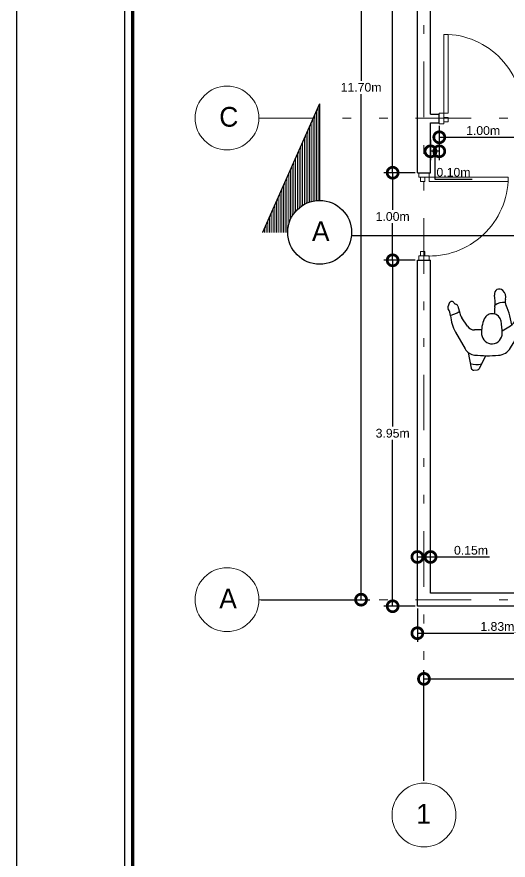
# Model space of a CAD drawing. Header units: inches. Extents: x -22.5 to 70.9, y -14.1 to 48.3.
# Drawn here: x 25.91 to 31.52, y 25.14 to 34.77 of the extents above; entities that cross this region are included whole.
import ezdxf

# ---------------------------------------------------------------- set-up
doc = ezdxf.new("R2010")
doc.units = ezdxf.units.IN
doc.header["$MEASUREMENT"] = 0
doc.linetypes.add('DIVIDE', pattern=[31.75, 12.7, -6.35, 0, -6.35, 0, -6.35])
for name, color, linetype, lineweight in [('corte', 7, 'Continuous', 30), ('cotas', 1, 'Continuous', 13), ('ejes', 253, 'DIVIDE', 13), ('paredes', 7, 'Continuous', 30), ('pv', 4, 'Continuous', 5), ('rotulacion', 7, 'Continuous', 15)]:
    doc.layers.add(name, color=color, linetype=linetype, lineweight=lineweight)
doc.layers.add('MODULO', color=7, linetype='Continuous')
doc.layers.add('PERSONAS', color=51, linetype='Continuous')
doc.styles.add('ATTR', font='romans.shx', dxfattribs={"width": 0.8, "height": 46.489728})
doc.styles.add('DIMS', font='ARIAL.TTF')
doc.dimstyles.new('DIMS', dxfattribs={"dimtxt": 0.1, "dimasz": 0.25, "dimexe": 0.1, "dimexo": 0.025, "dimgap": 0.025, "dimtad": 1, "dimtih": 1, "dimtoh": 1, "dimzin": 1, "dimdsep": 46, "dimtxsty": 'DIMS', "dimblk1": 'DOTSMALL', "dimblk2": 'DOTSMALL', "dimsah": 1, "dimcen": 0.09, "dimclrd": 9, "dimclre": 9, "dimclrt": 2, "dimazin": 0, "dimtfac": 1, "dimtofl": 0, "dimtmove": 0, "dimatfit": 3, "dimldrblk": 'DOTSMALL', "dimfxl": 1, "dimtolj": 1, "dimtzin": 0, "dimarcsym": 0})

# ---------------------------------------------------------------- blocks, each defined once
blk = doc.blocks.new('p1.00')
at = {"layer": 'pv', "linetype": 'Continuous'}
for p, q in [((0.9, 1.02), (0.95, 1.02)), ((0.9, 0.12), (0.9, 1.02)), ((0.95, 1.02), (0.95, 0.12)), ((0, 0), (0, 0.12)), ((0, 0.12), (0.05, 0.12)), ((0.05, 0.12), (0.05, 0)), ((0.95, 0.12), (0.9, 0.12)), ((0.95, 0.12), (0.95, 0)), ((1, 0.12), (0.95, 0.12)), ((1, 0), (1, 0.12)), ((0.05, 0), (0, 0)), ((0.1, 0.07), (0.05, 0.07)), ((0.05, 0.07), (0.05, 0.02)), ((0.05, 0.02), (0.1, 0.02)), ((0.1, 0.02), (0.1, 0.07)), ((0.9, 0.07), (0.95, 0.07)), ((0.9, 0.02), (0.9, 0.07)), ((0.95, 0.02), (0.9, 0.02)), ((0.95, 0.07), (0.95, 0.02)), ((0.95, 0), (1, 0))]:
    blk.add_line(p, q, dxfattribs=at)
blk.add_arc((0.95, 0.12), 0.9014, 93.17983, 186.36951, dxfattribs=at)
blk = doc.blocks.new('PERSON6')
for p, q in [((-209.9, 339.6), (-273.5, 403.1)), ((-211.4, 481.1), (-263.6, 457.5)), ((-97.5, 396), (-169, 472.6)), ((-204.3, 334.7), (-79.6, 241.5)), ((222.9, 191.3), (-61.7, 366.7)), ((-41.7, 206.1), (-144.9, 183.6)), ((27.8, 96.9), (-17.9, 173.1)), ((310.5, -93.8), (459.6, -165.6)), ((16.7, -138.4), (16.9, -220)), ((476.1, -227.8), (473.3, -185.8)), ((274.5, -290.2), (453.1, -257.5)), ((-25.4, -299.6), (-121.2, -364.1)), ((40.8, -434.8), (232.6, -326.3)), ((-254.7, -407.9), (-174.6, -387.9)), ((-287.9, -508.3), (-255, -521.2))]:
    blk.add_line(p, q)
for centre, radius, start, end in [((-196.1, 447.3), 37.1, 43.04742, 114.3289), ((-249.8, 426.9), 33.6, 114.3289, 225.0749), ((-377.8, 542.5), 279, 310.2798, 335.1266), ((29.3, 514.4), 173.5, 223.0474, 238.3462), ((-173, 376.6), 52.3, 225.0749, 233.1985), ((-222.6, 50.3), 238.7, 30.94038, 53.19852), ((-392.3, 65.4), 58.4, 136.3267, 280.8408), ((-357.6, 32.2), 106.4, 75.87368, 136.3267), ((-307.1, 232.7), 100.4, 255.8737, 296.0863), ((-153.8, 108.4), 144.4, 170.2261, 220.722), ((-34.2, -324.6), 520.2, 102.2874, 116.0863), ((69, -755.8), 853.7, 90.94088, 100.4198), ((57, -20.1), 117.9, 275.35, 90.94088), ((130.5, 41.5), 176, 4.44331, 58.34624), ((-300, -416.7), 432.4, 82.93921, 100.8408), ((-178.5, 564.9), 556.6, 262.9392, 271.3753), ((-67.1, -15.3), 100.8, 100.4198, 245.01), ((-1262.5, -66.8), 1573.2, 354.5146, 4.44331), ((35.8, 205.6), 344.5, 245.01, 275.35), ((204.9, -195.8), 208.1, 339.9603, 15.71477), ((449.1, -187.5), 24.3, 3.81959, 64.29628), ((-78.8, -220.2), 95.7, 303.9579, 0.11911), ((163.3, -203.7), 140.9, 299.4997, 354.5146), ((448, -229.7), 28.2, 280.3824, 3.81959), ((-215.6, -223.9), 169.1, 284.0369, 303.9579), ((-276.2, -478.5), 32, 117.0446, 248.5681), ((-303.4, -425.1), 28, 297.0446, 348.997), ((-247.7, -435.9), 28.9, 104.0369, 168.997), ((-760.7, -693.8), 643.7, 18.18573, 27.9294), ((-184.6, -36.4), 457.8, 274.8174, 299.4997), ((-242, -488.2), 35.5, 248.5681, 302.0278), ((-131.6, -664.7), 172.7, 94.81736, 122.0278)]:
    blk.add_arc(centre, radius, start, end)
at = {"style": 'ATTR', "width": 0.8, "flags": 9}
blk.add_attdef('ESTCODE', (0, 0), '', height=25.2, dxfattribs=at)
blk = doc.blocks.new('_DOTSMALL')
at = {"color": 0, "linetype": 'ByBlock', "const_width": 0.5}
blk.add_lwpolyline([(-0.0625, 0, 1), (0.0625, 0, 1)], format="xyb", close=True, dxfattribs=at)
blk = doc.blocks.new('*D209')
at = {"layer": 'cotas', "color": 9, "lineweight": -2}
for p, q in [((30.4592, 37.1896), (30.1021, 37.1896)), ((30.2021, 37.1896), (30.2021, 35.1657)), ((30.2021, 32.9896), (30.2021, 35.0136)), ((30.4592, 32.9896), (30.1021, 32.9896))]:
    blk.add_line(p, q, dxfattribs=at)
at = {"layer": 'Defpoints', "color": 0}
for p in [(30.4842, 37.1896), (30.2021, 32.9896), (30.4842, 32.9896)]:
    blk.add_point(p, dxfattribs=at)
at = {"layer": 'cotas', "color": 9, "lineweight": -2, "xscale": 0.25, "yscale": 0.25, "zscale": 0.25}
for p, rotation in [((30.2021, 37.1896), 90), ((30.2021, 32.9896), 270)]:
    blk.add_blockref('_DOTSMALL', p, dxfattribs=dict(at, rotation=rotation))
at = {"layer": 'cotas', "color": 2, "insert": (30.2021, 35.0896), "char_height": 0.1, "attachment_point": 5, "style": 'DIMS'}
blk.add_mtext('\\A1;4.20m', dxfattribs=at)
blk = doc.blocks.new('*D210')
at = {"layer": 'cotas', "color": 9, "lineweight": -2}
for p, q in [((30.4592, 31.9896), (30.1021, 31.9896)), ((30.2021, 31.9896), (30.2021, 30.0907)), ((30.2021, 28.0396), (30.2021, 29.9385)), ((30.4592, 28.0396), (30.1021, 28.0396))]:
    blk.add_line(p, q, dxfattribs=at)
at = {"layer": 'Defpoints', "color": 0}
for p in [(30.4842, 31.9896), (30.2021, 28.0396), (30.4842, 28.0396)]:
    blk.add_point(p, dxfattribs=at)
at = {"layer": 'cotas', "color": 9, "lineweight": -2, "xscale": 0.25, "yscale": 0.25, "zscale": 0.25}
for p, rotation in [((30.2021, 31.9896), 90), ((30.2021, 28.0396), 270)]:
    blk.add_blockref('_DOTSMALL', p, dxfattribs=dict(at, rotation=rotation))
at = {"layer": 'cotas', "color": 2, "insert": (30.2021, 30.0146), "char_height": 0.1, "attachment_point": 5, "style": 'DIMS'}
blk.add_mtext('\\A1;3.95m', dxfattribs=at)
blk = doc.blocks.new('*D211')
at = {"layer": 'cotas', "color": 9, "lineweight": -2}
for p, q in [((30.4842, 28.0146), (30.4842, 27.6319)), ((32.3092, 28.0146), (32.3092, 27.6319)), ((30.4842, 27.7319), (32.3092, 27.7319))]:
    blk.add_line(p, q, dxfattribs=at)
at = {"layer": 'Defpoints', "color": 0}
for p in [(30.4842, 28.0396), (32.3092, 28.0396), (32.3092, 27.7319)]:
    blk.add_point(p, dxfattribs=at)
at = {"layer": 'cotas', "color": 9, "lineweight": -2, "xscale": 0.25, "yscale": 0.25, "zscale": 0.25, "rotation": 180}
blk.add_blockref('_DOTSMALL', (30.4842, 27.7319), dxfattribs=at)
at = {"layer": 'cotas', "color": 9, "lineweight": -2, "xscale": 0.25, "yscale": 0.25, "zscale": 0.25}
blk.add_blockref('_DOTSMALL', (32.3092, 27.7319), dxfattribs=at)
at = {"layer": 'cotas', "color": 2, "insert": (31.3967, 27.808), "char_height": 0.1, "attachment_point": 5, "style": 'DIMS'}
blk.add_mtext('\\A1;1.83m', dxfattribs=at)
blk = doc.blocks.new('*D217')
at = {"layer": 'cotas', "color": 9, "lineweight": -2}
for p, q in [((30.7342, 33.5246), (30.7342, 33.2946)), ((31.7342, 33.5246), (31.7342, 33.2946)), ((30.7342, 33.3946), (31.7342, 33.3946))]:
    blk.add_line(p, q, dxfattribs=at)
at = {"layer": 'Defpoints', "color": 0}
for p in [(30.7342, 33.5496), (31.7342, 33.5496), (31.7342, 33.3946)]:
    blk.add_point(p, dxfattribs=at)
at = {"layer": 'cotas', "color": 9, "lineweight": -2, "xscale": 0.25, "yscale": 0.25, "zscale": 0.25, "rotation": 180}
blk.add_blockref('_DOTSMALL', (30.7342, 33.3946), dxfattribs=at)
at = {"layer": 'cotas', "color": 9, "lineweight": -2, "xscale": 0.25, "yscale": 0.25, "zscale": 0.25}
blk.add_blockref('_DOTSMALL', (31.7342, 33.3946), dxfattribs=at)
at = {"layer": 'cotas', "color": 2, "insert": (31.2342, 33.4707), "char_height": 0.1, "attachment_point": 5, "style": 'DIMS'}
blk.add_mtext('\\A1;1.00m', dxfattribs=at)
blk = doc.blocks.new('*D218')
at = {"layer": 'cotas', "color": 9, "lineweight": -2}
for p, q in [((30.7342, 33.5246), (30.7342, 33.1346)), ((30.6342, 33.3646), (30.6342, 33.1346)), ((30.7342, 33.2346), (30.6342, 33.2346)), ((30.6842, 33.2346), (30.6842, 32.9179)), ((30.6842, 32.9179), (31.1077, 32.9179))]:
    blk.add_line(p, q, dxfattribs=at)
at = {"layer": 'Defpoints', "color": 0}
for p in [(30.7342, 33.5496), (30.6342, 33.3896), (30.6342, 33.2346)]:
    blk.add_point(p, dxfattribs=at)
at = {"layer": 'cotas', "color": 9, "lineweight": -2, "xscale": 0.25, "yscale": 0.25, "zscale": 0.25, "rotation": 180}
blk.add_blockref('_DOTSMALL', (30.6342, 33.2346), dxfattribs=at)
at = {"layer": 'cotas', "color": 9, "lineweight": -2, "xscale": 0.25, "yscale": 0.25, "zscale": 0.25}
blk.add_blockref('_DOTSMALL', (30.7342, 33.2346), dxfattribs=at)
at = {"layer": 'cotas', "color": 2, "insert": (30.896, 32.994), "char_height": 0.1, "attachment_point": 5, "style": 'DIMS'}
blk.add_mtext('\\A1;0.10m', dxfattribs=at)
blk = doc.blocks.new('*D232')
at = {"layer": 'cotas', "color": 9, "lineweight": -2}
for p, q in [((30.5592, 26.0454), (30.5592, 27.3104)), ((36.0592, 26.0454), (36.0592, 27.3104)), ((30.5592, 27.2104), (36.0592, 27.2104))]:
    blk.add_line(p, q, dxfattribs=at)
at = {"layer": 'Defpoints', "color": 0}
for p in [(36.0592, 27.2104), (30.5592, 26.0204), (36.0592, 26.0204)]:
    blk.add_point(p, dxfattribs=at)
at = {"layer": 'cotas', "color": 9, "lineweight": -2, "xscale": 0.25, "yscale": 0.25, "zscale": 0.25, "rotation": 180}
blk.add_blockref('_DOTSMALL', (30.5592, 27.2104), dxfattribs=at)
at = {"layer": 'cotas', "color": 9, "lineweight": -2, "xscale": 0.25, "yscale": 0.25, "zscale": 0.25}
blk.add_blockref('_DOTSMALL', (36.0592, 27.2104), dxfattribs=at)
at = {"layer": 'cotas', "color": 2, "insert": (33.3092, 27.2865), "char_height": 0.1, "attachment_point": 5, "style": 'DIMS'}
blk.add_mtext('\\A1;5.50m', dxfattribs=at)
blk = doc.blocks.new('*D233')
at = {"layer": 'cotas', "color": 9, "lineweight": -2}
for p, q in [((30.4842, 28.0646), (30.4842, 28.7021)), ((30.6342, 28.2146), (30.6342, 28.7021)), ((30.4842, 28.6021), (30.6342, 28.6021)), ((30.6342, 28.6021), (31.3077, 28.6021))]:
    blk.add_line(p, q, dxfattribs=at)
at = {"layer": 'Defpoints', "color": 0}
for p in [(30.6342, 28.6021), (30.6342, 28.1896), (30.4842, 28.0396)]:
    blk.add_point(p, dxfattribs=at)
at = {"layer": 'cotas', "color": 9, "lineweight": -2, "xscale": 0.25, "yscale": 0.25, "zscale": 0.25, "rotation": 180}
blk.add_blockref('_DOTSMALL', (30.4842, 28.6021), dxfattribs=at)
at = {"layer": 'cotas', "color": 9, "lineweight": -2, "xscale": 0.25, "yscale": 0.25, "zscale": 0.25}
blk.add_blockref('_DOTSMALL', (30.6342, 28.6021), dxfattribs=at)
at = {"layer": 'cotas', "color": 2, "insert": (31.096, 28.6782), "char_height": 0.1, "attachment_point": 5, "style": 'DIMS'}
blk.add_mtext('\\A1;0.15m', dxfattribs=at)
blk = doc.blocks.new('HOJA11-17')
blk.add_lwpolyline([(-40.3789, 27.2849), (2.6211, 27.2849), (2.6211, -0.7151), (-40.3789, -0.7151)], close=True)
blk = doc.blocks.new('*D243')
at = {"layer": 'cotas', "color": 9, "lineweight": -2}
for p, q in [((30.2557, 32.9896), (30.1021, 32.9896)), ((30.2021, 32.9896), (30.2021, 32.5657)), ((30.2021, 31.9896), (30.2021, 32.4136)), ((30.4592, 31.9896), (30.1021, 31.9896))]:
    blk.add_line(p, q, dxfattribs=at)
at = {"layer": 'Defpoints', "color": 0}
for p in [(30.2021, 32.9896), (30.2807, 32.9896), (30.4842, 31.9896)]:
    blk.add_point(p, dxfattribs=at)
at = {"layer": 'cotas', "color": 9, "lineweight": -2, "xscale": 0.25, "yscale": 0.25, "zscale": 0.25}
for p, rotation in [((30.2021, 32.9896), 90), ((30.2021, 31.9896), 270)]:
    blk.add_blockref('_DOTSMALL', p, dxfattribs=dict(at, rotation=rotation))
at = {"layer": 'cotas', "color": 2, "insert": (30.2021, 32.4896), "char_height": 0.1, "attachment_point": 5, "style": 'DIMS'}
blk.add_mtext('\\A1;1.00m', dxfattribs=at)
blk = doc.blocks.new('*D299')
at = {"layer": 'cotas', "color": 9, "lineweight": -2}
for p, q in [((28.7014, 39.8146), (29.9418, 39.8146)), ((29.8418, 39.8146), (29.8418, 34.0407)), ((29.8418, 28.1146), (29.8418, 33.8886)), ((28.7014, 28.1146), (29.9418, 28.1146))]:
    blk.add_line(p, q, dxfattribs=at)
at = {"layer": 'Defpoints', "color": 0}
for p in [(28.6764, 39.8146), (29.8418, 39.8146), (28.6764, 28.1146)]:
    blk.add_point(p, dxfattribs=at)
at = {"layer": 'cotas', "color": 9, "lineweight": -2, "xscale": 0.25, "yscale": 0.25, "zscale": 0.25}
for p, rotation in [((29.8418, 39.8146), 90), ((29.8418, 28.1146), 270)]:
    blk.add_blockref('_DOTSMALL', p, dxfattribs=dict(at, rotation=rotation))
at = {"layer": 'cotas', "color": 2, "insert": (29.8418, 33.9646), "char_height": 0.1, "attachment_point": 5, "style": 'DIMS'}
blk.add_mtext('\\A1;11.70m', dxfattribs=at)

msp = doc.modelspace()

# ---------------------------------------------------------------- hatches: boundary and pattern name
at = {"layer": 'cotas', "linetype": 'Continuous'}
h = msp.add_hatch(dxfattribs=at)
h.set_pattern_fill('LINE', color=256, scale=0.00625, angle=270, style=0)
h.set_pattern_definition([(270, (153.33695, 152.794357), (-0.01984375, -4e-18), [])])
h.paths.add_polyline_path([(28.7174, 32.3088), (29.0049, 32.3088, -0.414214), (29.3689, 32.6728), (29.3689, 33.777)])

# ---------------------------------------------------------------- linework, layer by layer
at = {"layer": 'corte', "linetype": 'Continuous'}
for q in [(28.7174, 32.3088), (29.3689, 32.6728)]:
    msp.add_line((29.3689, 33.777), q, dxfattribs=at)
msp.add_circle((29.3689, 32.3088), 0.3641, dxfattribs=at)
at = {"layer": 'ejes', "ltscale": 0.05}
for p, q in [((30.5592, 43.1961), (30.5592, 26.0204)), ((28.6764, 33.6146), (38.2325, 33.6146)), ((28.6764, 28.1146), (38.2325, 28.1146))]:
    msp.add_line(p, q, dxfattribs=at)
at = {"layer": 'MODULO'}
msp.add_lwpolyline([(67.6704, 47.5722), (27.1434, 47.5722), (27.1434, 20.4416)], dxfattribs=at)
at = {"layer": 'MODULO', "const_width": 0.0409}
msp.add_lwpolyline([(67.599, 47.4804), (27.2352, 47.4804), (27.2352, 20.513)], dxfattribs=at)
at = {"layer": 'paredes'}
for p, q in [((30.4842, 32.9896), (30.4842, 37.1896)), ((30.6342, 33.6596), (30.6342, 37.0396)), ((30.6342, 33.6596), (30.7342, 33.6596)), ((30.7342, 33.5596), (30.7342, 33.6596)), ((30.6342, 33.5596), (30.7342, 33.5596)), ((30.6342, 32.9896), (30.6342, 33.5596)), ((30.4842, 32.9896), (30.6342, 32.9896)), ((29.7311, 32.2717), (38.8798, 32.2717)), ((30.4842, 28.0396), (30.4842, 31.9896)), ((30.4842, 31.9896), (30.6342, 31.9896)), ((30.6342, 28.1896), (30.6342, 31.9896)), ((32.3092, 28.1896), (30.6342, 28.1896)), ((32.3092, 28.0396), (30.4842, 28.0396))]:
    msp.add_line(p, q, dxfattribs=at)
at = {"layer": 'rotulacion'}
for centre in [(28.3119, 33.6146), (28.3119, 28.1146), (30.5592, 25.6559)]:
    msp.add_circle(centre, 0.3645, dxfattribs=at)

# ---------------------------------------------------------------- block references
at = {"layer": 'Defpoints', "xscale": 1.046400000000006, "yscale": 1.021874999999994, "zscale": 1.021875}
msp.add_blockref('HOJA11-17', (68.1669, 20.4212), dxfattribs=at)
at = {"layer": 'PERSONAS', "xscale": 0.0009999999999763531, "yscale": 0.0009999999999763531, "zscale": 0.001, "rotation": 270}
msp.add_blockref('PERSON6', (31.3547, 31.2113), dxfattribs=at)
at = {"layer": 'pv', "linetype": 'Continuous', "xscale": -1}
msp.add_blockref('p1.00', (31.7342, 33.5496), dxfattribs=at)
at = {"layer": 'pv', "linetype": 'Continuous', "xscale": -1, "rotation": 270}
msp.add_blockref('p1.00', (30.4992, 31.9896), dxfattribs=at)

# ---------------------------------------------------------------- texts
at = {"layer": 'rotulacion'}
for s, p in [('C', (28.2237, 33.5156)), ('A', (29.2812, 32.2097)), ('A', (28.2237, 28.0156)), ('1', (30.471, 25.5568))]:
    msp.add_text(s, height=0.225, dxfattribs=at).set_placement(p)

# ---------------------------------------------------------------- dimensions: what is measured, and where the dimension line sits
at = {"layer": 'cotas'}
for base, p1, p2, override, picture, middle in [((29.8418, 39.8146), (28.6764, 28.1146), (28.6764, 39.8146), {"dimpost": 'm'}, '*D299', (29.8418, 33.9646)), ((30.2021, 32.9896), (30.4842, 37.1896), (30.4842, 32.9896), {"dimpost": 'm'}, '*D209', (30.2021, 35.0896)), ((30.2021, 32.9896), (30.4842, 31.9896), (30.2807, 32.9896), {"dimpost": 'm', "dimtmove": 1}, '*D243', (30.2021, 32.4896)), ((30.2021, 28.0396), (30.4842, 31.9896), (30.4842, 28.0396), {"dimpost": 'm', "dimtmove": 1}, '*D210', (30.2021, 30.0146))]:
    dim = msp.add_linear_dim(base=base, p1=p1, p2=p2, angle=90, dimstyle='DIMS', override=override, dxfattribs=at)
    dim.commit()
    dim.dimension.update_dxf_attribs({"geometry": picture, "text_midpoint": middle})
for base, p1, p2, override, picture, middle in [((30.6342, 33.2346), (30.7342, 33.5496), (30.6342, 33.3896), {"dimpost": 'm', "dimtmove": 1}, '*D218', (30.7092, 32.994)), ((31.7342, 33.3946), (30.7342, 33.5496), (31.7342, 33.5496), {"dimpost": 'm'}, '*D217', (31.2342, 33.4707)), ((30.6342, 28.6021), (30.4842, 28.0396), (30.6342, 28.1896), {"dimpost": 'm'}, '*D233', (31.096, 28.6782)), ((32.3092214997, 27.731885081), (30.4842214997, 28.0396230769), (32.3092214997, 28.0396230769), {"dimpost": 'm'}, '*D211', (31.3967214997, 27.8079764862)), ((36.0592, 27.2104), (30.5592, 26.0204), (36.0592, 26.0204), {"dimpost": 'm'}, '*D232', (33.3092, 27.2865))]:
    dim = msp.add_linear_dim(base=base, p1=p1, p2=p2, dimstyle='DIMS', override=override, dxfattribs=at)
    dim.commit()
    dim.dimension.update_dxf_attribs({"geometry": picture, "text_midpoint": middle})

doc.saveas('drawing.dxf')
